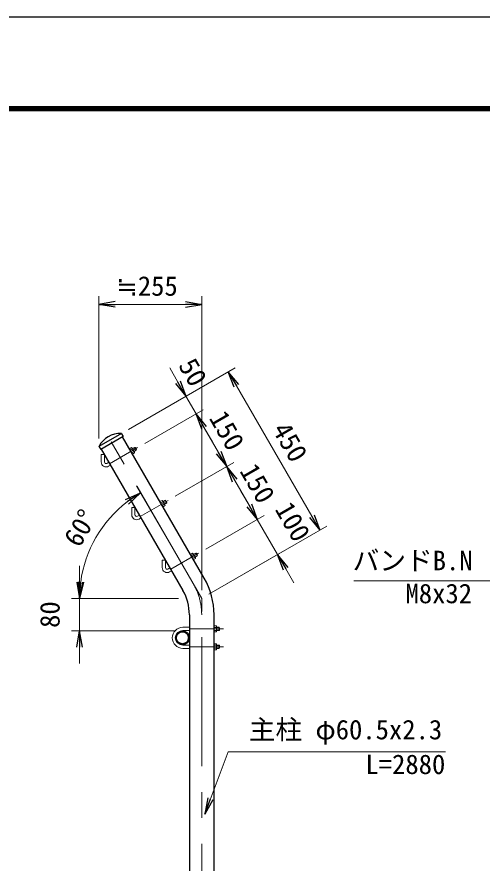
# Model space of a CAD drawing. Units: millimetres, scale not verified. Extents: x -4200 to 4200, y -2970 to 2970.
# Drawn here: x -347 to 796, y 889 to 2970 of the extents above; entities that cross this region are included whole.
import ezdxf
from ezdxf.enums import TextEntityAlignment as Align

# ---------------------------------------------------------------- set-up
doc = ezdxf.new("R2010")
doc.units = ezdxf.units.MM
doc.header["$LTSCALE"] = 10
doc.linetypes.add('USER1', pattern=[50.8, 31.75, -6.35, 6.35, -6.35])
for name, color, linetype, lineweight in [('0-0_D-STR1', 1, 'Continuous', 25), ('0-2_D-STR3', 3, 'Continuous', 13), ('0-3_D-BMK', 2, 'USER1', 13), ('0-4_D-STR-DIM', 7, 'Continuous', 13), ('0-A_D-STR-TXT', 7, 'Continuous', 13), ('0-C_D-TTL', 7, 'Continuous', 25)]:
    doc.layers.add(name, color=color, linetype=linetype, lineweight=lineweight)
doc.layers.add('0-5_0', color=7, linetype='Continuous')
doc.styles.add('ＭＳ ゴシック', font='')
doc.styles.get('ＭＳ ゴシック').set_extended_font_data('MS Gothic')

# ---------------------------------------------------------------- blocks, each defined once
blk = doc.blocks.new('_Open')
at = {"layer": '0-5_0'}
blk.add_line((-10, 1.667), (0, 0), dxfattribs=at)
blk.add_lwpolyline([(-10, -1.667), (0, 0), (-10, 0)], dxfattribs=at)

msp = doc.modelspace()

# ---------------------------------------------------------------- linework, layer by layer
at = {"layer": '0-0_D-STR1'}
for p, q in [((-90.64, 1945.82), (-145.66, 1914.05)), ((-85.85, 1938.19), (-141.45, 1906.09)), ((-89.88, 1945.17), (-85.85, 1938.19)), ((112.95, 1590.16), (-87.45, 1937.27)), ((-145.48, 1913.07), (-141.45, 1906.09)), ((-139.85, 1907.02), (60.56, 1559.91))]:
    msp.add_line(p, q, dxfattribs=at)
msp.add_lwpolyline([(76.6, 1500.03), (76.6, -889.77), (137.1, -889.77), (137.1, 1500.03)], dxfattribs=at)
for radius in [17, 14.7]:
    msp.add_circle((59.6, 1443.23), radius, dxfattribs=at)
for centre, radius, start, end in [((-92.07, 1884.76), 61.17, 89.14927, 150.85073), ((-91.18, 1944.42), 1.5, 30, 89.14927), ((-144.18, 1913.82), 1.5, 150.85073, 210), ((-43.15, 1500.03), 180.25, 0, 30), ((-43.15, 1500.03), 119.75, 0, 30)]:
    msp.add_arc(centre, radius, start, end, dxfattribs=at)
at = {"layer": '0-2_D-STR3'}
for p, q in [((-70.7, 1908.26), (-65.68, 1911.16)), ((-70.7, 1908.26), (-63.2, 1895.27)), ((-63.81, 1907.91), (-68.83, 1905.01)), ((-60.06, 1901.41), (-65.08, 1898.51)), ((-64.29, 1910.14), (-58.5, 1900.12)), ((-63.32, 1908.48), (-57.9, 1911.61)), ((-63.2, 1895.27), (-58.18, 1898.17)), ((-62.97, 1907.87), (-56.94, 1911.35)), ((-59.67, 1902.15), (-53.64, 1905.64)), ((-59.32, 1901.55), (-53.9, 1904.68)), ((-57.9, 1911.61), (-53.9, 1904.68)), ((-56.26, 1911.17), (-57.9, 1911.61)), ((-56.26, 1911.17), (-53.46, 1906.32)), ((-56.26, 1911.17), (-53.46, 1906.32)), ((-53.9, 1904.68), (-53.46, 1906.32)), ((-140.14, 1893.67), (-140.14, 1875.67)), ((-132.14, 1893.67), (-140.14, 1893.67)), ((-132.14, 1893.67), (-132.14, 1875.67)), ((-126.14, 1872.21), (-121.35, 1874.98)), ((-122.14, 1865.28), (-117.35, 1868.05)), ((4.3, 1778.35), (9.32, 1781.25)), ((4.3, 1778.35), (11.8, 1765.36)), ((11.19, 1778.01), (6.17, 1775.11)), ((14.94, 1771.51), (9.92, 1768.61)), ((10.71, 1780.24), (16.5, 1770.22)), ((11.68, 1778.57), (17.1, 1781.7)), ((12.03, 1777.97), (18.06, 1781.45)), ((15.33, 1772.25), (21.36, 1775.73)), ((15.68, 1771.64), (21.1, 1774.78)), ((17.1, 1781.7), (21.1, 1774.78)), ((18.74, 1781.26), (17.1, 1781.7)), ((18.74, 1781.26), (21.54, 1776.42)), ((18.74, 1781.26), (21.54, 1776.42)), ((21.1, 1774.78), (21.54, 1776.42)), ((-65.14, 1763.77), (-65.14, 1745.77)), ((-57.14, 1763.77), (-65.14, 1763.77)), ((-57.14, 1763.77), (-57.14, 1745.77)), ((11.8, 1765.36), (16.82, 1768.26)), ((-51.14, 1742.3), (-46.35, 1745.07)), ((-47.14, 1735.38), (-42.35, 1738.14)), ((79.3, 1648.45), (84.32, 1651.35)), ((79.3, 1648.45), (86.8, 1635.46)), ((86.19, 1648.1), (81.17, 1645.2)), ((85.71, 1650.33), (91.5, 1640.31)), ((86.68, 1648.67), (92.1, 1651.8)), ((87.03, 1648.06), (93.06, 1651.54)), ((90.33, 1642.35), (96.36, 1645.83)), ((90.68, 1641.74), (96.1, 1644.87)), ((92.1, 1651.8), (96.1, 1644.87)), ((93.74, 1651.36), (92.1, 1651.8)), ((93.74, 1651.36), (96.54, 1646.51)), ((93.74, 1651.36), (96.54, 1646.51)), ((96.1, 1644.87), (96.54, 1646.51)), ((9.86, 1633.86), (9.86, 1615.86)), ((17.86, 1633.86), (9.86, 1633.86)), ((17.86, 1633.86), (17.86, 1615.86)), ((89.94, 1641.61), (84.92, 1638.71)), ((86.8, 1635.46), (91.82, 1638.36)), ((23.86, 1612.4), (28.65, 1615.17)), ((27.86, 1605.47), (32.65, 1608.24)), ((60.6, 1469.23), (76.6, 1469.23)), ((60.6, 1461.23), (76.6, 1461.23)), ((137.1, 1472.73), (142.9, 1472.73)), ((137.1, 1472.73), (137.1, 1457.73)), ((142.9, 1468.98), (137.1, 1468.98)), ((142.9, 1461.48), (137.1, 1461.48)), ((137.1, 1457.73), (142.9, 1457.73)), ((143.6, 1471.15), (143.6, 1459.58)), ((143.6, 1469.23), (149.4, 1469.23)), ((143.6, 1468.53), (150.1, 1468.53)), ((143.6, 1461.93), (150.1, 1461.93)), ((143.6, 1461.23), (149.4, 1461.23)), ((149.4, 1461.23), (150.6, 1462.43)), ((150.6, 1468.03), (150.6, 1462.43)), ((60.6, 1425.23), (76.6, 1425.23)), ((60.6, 1417.23), (76.6, 1417.23)), ((142.9, 1424.98), (137.1, 1424.98)), ((142.9, 1417.48), (137.1, 1417.48)), ((143.6, 1415.31), (143.6, 1426.87)), ((143.6, 1425.23), (149.4, 1425.23)), ((143.6, 1424.53), (150.1, 1424.53)), ((143.6, 1417.93), (150.1, 1417.93)), ((143.6, 1417.23), (149.4, 1417.23)), ((150.6, 1424.03), (149.4, 1425.23)), ((149.4, 1425.23), (149.4, 1417.23)), ((149.4, 1417.23), (150.6, 1418.43)), ((150.6, 1424.03), (150.6, 1418.43)), ((137.1, 1413.73), (142.9, 1413.73))]:
    msp.add_line(p, q, dxfattribs=at)
for points in [[(150.6, 1468.03), (149.4, 1469.23), (149.4, 1461.23)], [(137.1, 1413.73), (137.1, 1428.73), (142.9, 1428.73)]]:
    msp.add_lwpolyline(points, dxfattribs=at)
for centre, radius, start, end in [((-66.56, 1908.48), 2.81, 348.21899, 71.78101), ((-70.33, 1899.81), 10.39, 8.85295, 51.14705), ((-60.99, 1898.71), 2.86, 349.0514, 70.9486), ((-128.14, 1875.67), 12, 180, 300), ((-128.14, 1875.67), 4, 180, 300), ((8.44, 1778.58), 2.81, 348.21899, 71.78101), ((4.67, 1769.91), 10.39, 8.85295, 51.14705), ((14.01, 1768.81), 2.86, 349.0514, 70.9486), ((-53.14, 1745.77), 12, 180, 300), ((-53.14, 1745.77), 4, 180, 300), ((83.44, 1648.68), 2.81, 348.21899, 71.78101), ((79.67, 1640.01), 10.39, 8.85295, 51.14705), ((89.01, 1638.9), 2.86, 349.0514, 70.9486), ((21.86, 1615.86), 12, 180, 300), ((21.86, 1615.86), 4, 180, 300), ((60.6, 1443.23), 26, 90, 270), ((60.6, 1443.23), 18, 90, 270), ((133.2, 1465.23), 10.39, 338.85295, 21.14705), ((140.8, 1470.85), 2.81, 318.21899, 41.78101), ((140.74, 1459.6), 2.86, 319.0514, 40.9486), ((133.2, 1421.23), 10.39, 338.85295, 21.14705), ((140.74, 1426.85), 2.86, 319.0514, 40.9486), ((140.8, 1415.6), 2.81, 318.21899, 41.78101)]:
    msp.add_arc(centre, radius, start, end, dxfattribs=at)
at = {"layer": '0-3_D-BMK'}
for p, q in [((106.85, 1540.23), (-125.65, 1942.93)), ((-119.35, 1871.51), (-50.63, 1911.19)), ((-44.35, 1741.61), (24.37, 1781.28)), ((30.65, 1611.7), (99.37, 1651.38)), ((106.85, -904.77), (106.85, 1540.23)), ((76.6, 1465.23), (160.19, 1465.23)), ((76.6, 1421.23), (160.19, 1421.23))]:
    msp.add_line(p, q, dxfattribs=at)
msp.add_arc((-43.15, 1500.03), 150, 0, 30, dxfattribs=at)
at = {"layer": '0-4_D-STR-DIM'}
for p, q in [((-145.68, 1933.81), (-145.68, 2283.29)), ((106.85, 1560.23), (106.85, 2283.29)), ((66.85, 2263.29), (-105.68, 2263.29)), ((-73.32, 1955.82), (189.5, 2107.56)), ((48.26, 2072.2), (28.26, 2106.85)), ((377.18, 1742.49), (192.18, 2062.92)), ((-73.32, 1955.82), (85.58, 2047.56)), ((93.26, 1994.26), (68.26, 2037.56)), ((-33.31, 1921.19), (110.58, 2004.26)), ((-33.31, 1921.19), (110.58, 2004.26)), ((148.26, 1899), (113.26, 1959.62)), ((113.26, 1959.62), (133.26, 1924.98)), ((41.69, 1791.28), (185.58, 1874.36)), ((41.69, 1791.28), (185.58, 1874.36)), ((27.45, 1677.75), (-53.15, 1817.35)), ((223.26, 1769.1), (188.26, 1829.72)), ((223.26, 1769.1), (203.26, 1803.74)), ((116.69, 1661.38), (260.58, 1744.45)), ((116.69, 1661.38), (260.58, 1744.45)), ((293.26, 1647.85), (243.26, 1734.45)), ((124.17, 1550.23), (414.5, 1717.85)), ((124.17, 1550.23), (310.58, 1657.85)), ((-193.15, 1580.23), (-193.15, 1620.23)), ((313.26, 1613.21), (333.26, 1578.57)), ((49.65, 1540.23), (-213.15, 1540.23)), ((-166.83, 1540.23), (-213.15, 1540.23)), ((-193.15, 1460.23), (-193.15, 1540.23)), ((39.6, 1460.23), (-213.15, 1460.23)), ((-193.15, 1420.23), (-193.15, 1380.23))]:
    msp.add_line(p, q, dxfattribs=at)
msp.add_arc((106.85, 1540.23), 300, 127.64511, 172.35489, dxfattribs=at)
at = {"layer": '0-A_D-STR-TXT'}
for points in [[(481.11, 1583.27), (822.89, 1583.27), (902.77, 1719.07)], [(706.35, 1163.05), (171.67, 1163.05), (114.98, 1011.71)]]:
    msp.add_lwpolyline(points, dxfattribs=at)
at = {"layer": '0-C_D-TTL', "color": 2}
msp.add_lwpolyline([(-4199.68, 2970.23), (4200.32, 2970.23), (4200.32, -2969.77), (-4199.68, -2969.77)], close=True, dxfattribs=at)
at = {"layer": '0-C_D-TTL'}
for points in [[(-3929.68, 2750.23), (3930.32, 2750.23), (3930.32, -2749.77), (-3929.68, -2749.77)], [(-3927.18, 2747.73), (3927.82, 2747.73), (3927.82, -2747.27), (-3927.18, -2747.27)], [(-3924.68, 2745.23), (3925.32, 2745.23), (3925.32, -2744.77), (-3924.68, -2744.77)], [(-3922.18, 2742.73), (3922.82, 2742.73), (3922.82, -2742.27), (-3922.18, -2742.27)], [(-3919.68, 2740.23), (3920.32, 2740.23), (3920.32, -2739.77), (-3919.68, -2739.77)]]:
    msp.add_lwpolyline(points, close=True, dxfattribs=at)

# ---------------------------------------------------------------- block references
at = {"layer": '0-4_D-STR-DIM', "xscale": 4, "yscale": 4}
for p, rotation in [((-145.68, 2263.29), 180), ((172.18, 2097.56), 120), ((68.26, 2037.56), 300), ((93.26, 1994.26), 120), ((93.26, 1994.26), 120), ((168.26, 1864.36), 300), ((168.26, 1864.36), 120), ((-43.15, 1800.03), 33.82255), ((243.26, 1734.45), 300), ((243.26, 1734.45), 300), ((397.18, 1707.85), 300), ((293.26, 1647.85), 120), ((-193.15, 1540.23), 270), ((-193.15, 1540.23), 266.17745), ((-193.15, 1460.23), 90)]:
    msp.add_blockref('_Open', p, dxfattribs=dict(at, rotation=rotation))
msp.add_blockref('_Open', (106.85, 2263.29), dxfattribs=at)
at = {"layer": '0-A_D-STR-TXT', "xscale": 4, "yscale": 4, "rotation": 249.46512}
msp.add_blockref('_Open', (114.28, 1009.84), dxfattribs=at)

# ---------------------------------------------------------------- texts
at = {"layer": '0-4_D-STR-DIM', "style": 'ＭＳ ゴシック'}
msp.add_text('≒255', height=48.09, dxfattribs=at).set_placement((-103.32, 2270.04), align=Align.BOTTOM_LEFT)
for s, rotation, p in [('50', 300, (35.8, 2105.81)), ('150', 300, (111.28, 1976.55)), ('450', 300, (266.28, 1948.08)), ('150', 300, (186.28, 1846.64)), ('100', 300, (273.03, 1752.39)), ('60°', 60, (-180.83, 1655.45)), ('80', 90, (-227.9, 1467.6))]:
    msp.add_text(s, height=48.09, rotation=rotation, dxfattribs=at).set_placement(p, align=Align.BOTTOM_LEFT)
at = {"layer": '0-A_D-STR-TXT', "style": 'ＭＳ ゴシック'}
for s, p in [('バンドB.N', (477.81, 1594.84)), ('M8x32', (607.75, 1513.82)), ('主柱 φ60.5x2.3', (222.59, 1179.07)), ('L=2880', (509.28, 1093.72))]:
    msp.add_text(s, height=48.09, dxfattribs=at).set_placement(p, align=Align.BOTTOM_LEFT)

doc.saveas('drawing.dxf')
